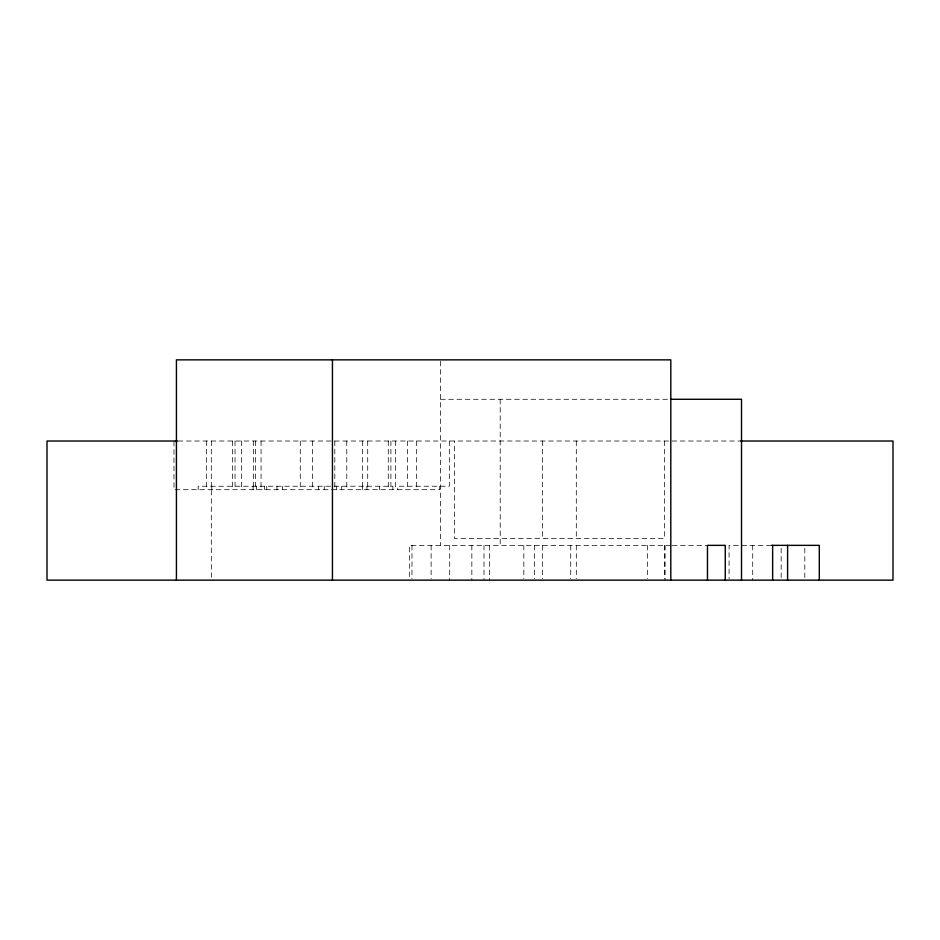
<?xml version="1.0" encoding="UTF-8"?>
<svg xmlns="http://www.w3.org/2000/svg" width="940" height="940" viewBox="0 0 940 940"><rect width="100%" height="100%" fill="white"/><g stroke="black" fill="none" stroke-linecap="round" stroke-linejoin="round"><path stroke-width="0.7" stroke-dasharray="4.7 3.53" d="M440.531 399.277L670.808 399.277M178.236 441.013L741.519 441.013M670.995 545.353L409.546 545.353L409.546 580.144M672.264 545.353L707.468 545.353M771.2 545.353L729.076 545.353L729.076 578.688M804.805 548.255L804.805 578.688M781.152 548.255L781.152 580.144M752.717 545.353L752.717 580.144M665.12 545.353L665.12 580.144M664.521 441.013L664.521 538.397L454.431 538.397L454.431 441.013M664.521 545.353L664.521 578.688M647.343 545.353L647.343 578.688M576.302 441.013L576.302 538.397M576.302 545.353L576.302 578.688M570.733 545.353L570.733 578.688M542.65 441.013L542.65 538.397M542.65 545.353L542.65 578.688M534.637 545.353L534.637 578.688M523.815 545.353L523.815 578.688M500.209 399.277L500.209 545.353M489.54 545.353L489.54 580.144M483.994 545.353L483.994 580.144M471.845 545.353L471.845 580.144M449.72 545.353L449.72 580.144M449.32 441.013L449.32 486.227L397.738 486.227L397.738 489.705M440.531 361.324L440.531 545.353M439.697 486.227L439.697 489.705L173.994 489.705L173.994 441.013M431.131 545.353L431.131 578.688M416.679 441.013L416.679 489.705M411.99 545.353L411.99 578.688M407.361 441.013L407.361 486.227M395.399 441.013L395.399 489.705M392.885 489.705L392.885 486.227L198.164 486.227L198.164 489.705M390.899 441.013L390.899 489.705M388.291 441.013L388.291 489.705M379.466 486.227L379.466 489.705M367.716 441.013L367.716 489.705M366.894 486.227L366.894 489.705M362.511 441.013L362.511 489.705M362.311 486.227L362.311 489.705M346.778 441.013L346.778 489.705M341.361 486.227L341.361 489.705M336.731 486.227L336.579 489.705M334.816 441.013L334.816 489.705M324.218 486.227L324.218 489.705M318.648 486.227L318.648 489.705M312.48 441.013L312.48 489.705M300.271 441.013L300.271 489.705M282.493 486.227L282.493 489.705M276.971 486.227L276.971 489.705M266.725 486.227L266.725 489.705M264.41 486.227L264.41 489.705M261.05 441.013L261.05 489.705M256.397 486.227L256.397 489.705M255.598 441.013L255.598 486.227M253.636 441.013L253.636 489.705M253.072 486.227L253.072 489.705M241.427 441.013L241.427 489.705M235.024 441.013L235.024 486.227M232.579 441.013L232.579 489.705M211.805 486.227L211.805 489.705M211.312 441.013L211.312 578.676M206.542 441.013L206.542 489.705"/><path stroke-width="1.41" d="M670.808 399.277L741.519 399.277L741.519 580.144M177.566 441.013L47 441.013L47 580.144L893 580.144L893 441.013L740.685 441.013M771.54 545.353L819.304 545.353L819.304 580.144M787.591 545.353L787.591 580.144M772.633 545.353L772.633 580.144M725.257 580.144L725.257 545.353L707.468 545.353L707.468 580.144M670.808 580.144L670.808 359.856L176.426 359.856L176.426 580.144M332.443 359.856L332.443 580.144"/></g></svg>
